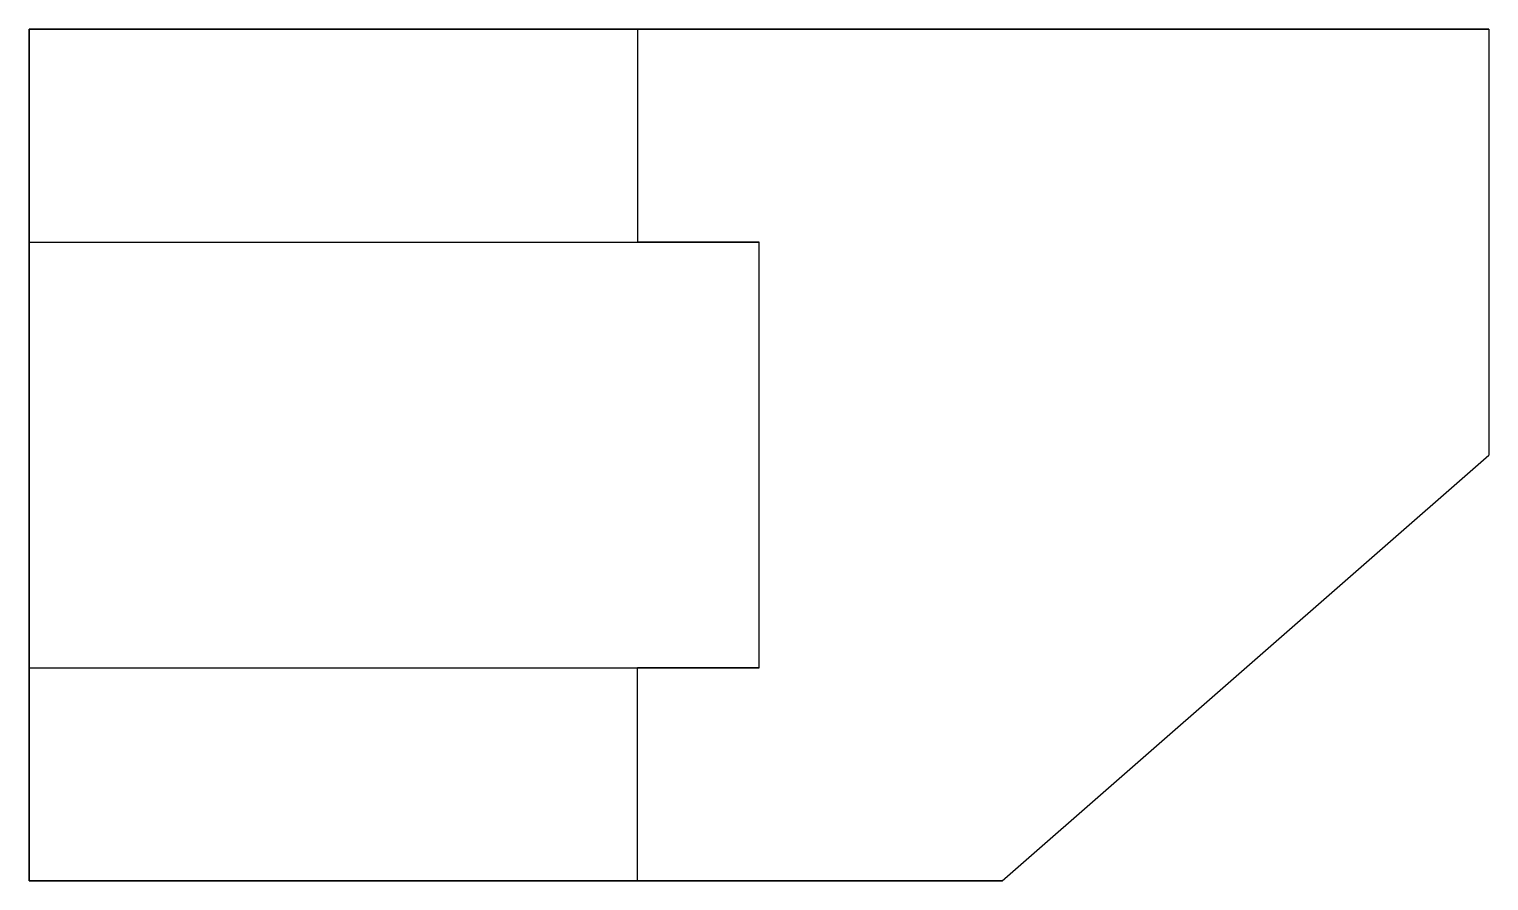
# Model space of a CAD drawing. Header units: inches. Extents: x 0 to 6, y 0 to 3.5.
import ezdxf

# ---------------------------------------------------------------- set-up
doc = ezdxf.new("R2010")
doc.units = ezdxf.units.IN
doc.header["$MEASUREMENT"] = 0
doc.layers.get('0').update_dxf_attribs({"color": 11})

msp = doc.modelspace()

# ---------------------------------------------------------------- linework, layer by layer
at = {"extrusion": (0, -1, 0)}
for p, q in [((0, 2.625, 2.75), (0, 3.5, 2.75)), ((0, 3.5), (0, 0)), ((2.5, 3.5, 2.75), (0, 3.5, 2.75)), ((0, 3.5, 2.75), (0, 3.5)), ((0, 3.5), (6, 3.5)), ((2.5, 3.5, 2.75), (2.5, 2.625, 2.75)), ((6, 3.5, 1), (2.5, 3.5, 2.75)), ((6, 3.5, 1), (6, 1.75, 1)), ((6, 3.5), (6, 1.75)), ((6, 3.5), (6, 3.5, 1)), ((0, 0.875, 2.5), (0, 2.625, 2.5)), ((0, 2.625, 2.5), (0, 2.625, 2.75)), ((0, 2.625, 2.5), (3, 2.625, 2.5)), ((0, 2.625, 2.75), (2.5, 2.625, 2.75)), ((3, 2.625, 2.5), (2.5, 2.625, 2.75)), ((3, 0.875, 2.5), (3, 2.625, 2.5)), ((4, 0, 2), (6, 1.75, 1)), ((4, 0), (6, 1.75)), ((6, 1.75, 1), (6, 1.75)), ((0, 0, 2.75), (0, 0.875, 2.75)), ((0, 0.875, 2.75), (0, 0.875, 2.5)), ((0, 0.875, 2.75), (2.5, 0.875, 2.75)), ((0, 0.875, 2.5), (3, 0.875, 2.5)), ((2.5, 0, 2.75), (2.5, 0.875, 2.75)), ((3, 0.875, 2.5), (2.5, 0.875, 2.75)), ((2.5, 0, 2.75), (0, 0, 2.75)), ((0, 0, 2.75), (0, 0)), ((0, 0), (4, 0)), ((4, 0, 2), (2.5, 0, 2.75)), ((4, 0), (4, 0, 2))]:
    msp.add_line(p, q, dxfattribs=at)
for centre in [(1.5, 1.25, -3.5), (1.5, 1.25)]:
    msp.add_circle(centre, 0.5, dxfattribs=at)

doc.saveas('drawing.dxf')
